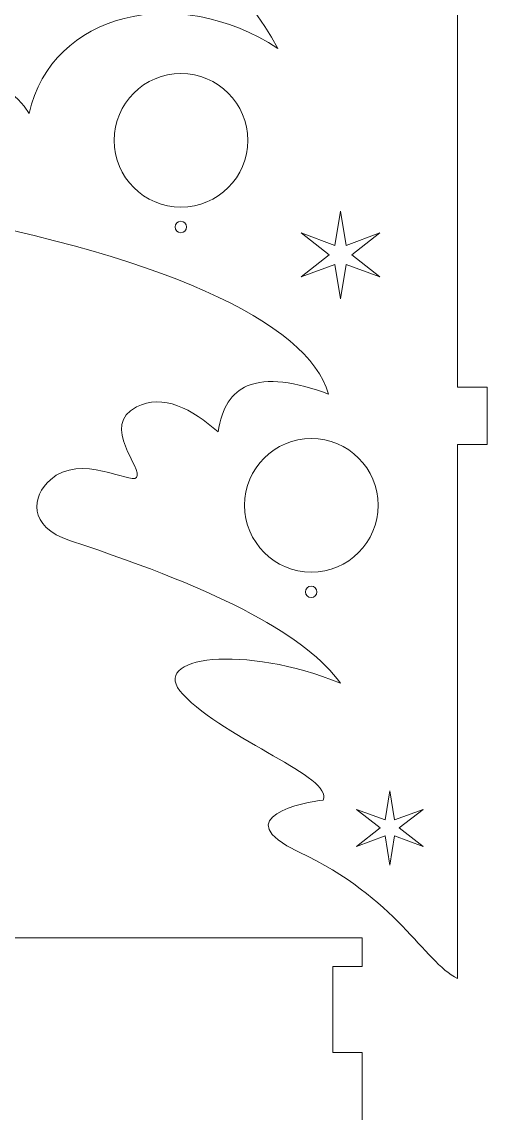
# Model space of a CAD drawing. Header units: centimetres. Extents: x -18 to 18, y -104 to 31.
# Drawn here: x 4.58 to 9.46, y -5.96 to 5.48 of the extents above; entities that cross this region are included whole.
import ezdxf

# ---------------------------------------------------------------- set-up
doc = ezdxf.new("R2010")
doc.units = ezdxf.units.CM
doc.header["$MEASUREMENT"] = 0
doc.layers.add('layer 1', color=7, linetype='Continuous')

msp = doc.modelspace()

# ---------------------------------------------------------------- linework, layer by layer
at = {"layer": 'layer 1', "lineweight": 9}
for points, knots in [([(9.15423, 17.16853), (9.15423, 17.16853), (8.51263, 17.16853), (8.51263, 17.16853), (8.51263, 17.16853), (8.51263, 17.16853), (8.51263, 16.47763), (8.51263, 16.47763), (8.51263, 16.47763), (8.51263, 16.47763), (8.3605, 16.47763), (8.3605, 16.47763), (8.3605, 16.47763), (8.3605, 16.47763), (8.51263, 15.26695), (8.51263, 15.26695), (8.51263, 15.26695), (7.79747, 16.05251), (7.14617, 16.08456), (6.5486, 15.48251), (6.5486, 15.48251), (5.50005, 16.25546), (4.62264, 16.25339), (3.97391, 15.2154), (3.97391, 15.2154), (2.78495, 15.69345), (2.18001, 15.48502), (1.91777, 15.21274), (1.91777, 15.21274), (1.35564, 14.6291), (2.1907, 14.42922), (2.01539, 14.11485), (2.01539, 14.11485), (1.74664, 13.63292), (0.89342, 14.02936), (0.63875, 13.48774), (0.63875, 13.48774), (0.3664, 12.9085), (0.63289, 12.35017), (1.88579, 12.24027), (1.88579, 12.24027), (4.29582, 12.02886), (6.07362, 11.57693), (7.12853, 10.06296), (7.12853, 10.06296), (6.09192, 10.62201), (5.27501, 10.66846), (4.87349, 9.74569), (4.87349, 9.74569), (4.06236, 9.96316), (3.57982, 10.16127), (3.16662, 9.79979), (3.16662, 9.79979), (2.42284, 9.14911), (3.25628, 9.07231), (3.18018, 8.74959), (3.18018, 8.74959), (3.11635, 8.47888), (1.95373, 8.7493), (1.9697, 7.72648), (1.9697, 7.72648), (1.97403, 7.44866), (2.02575, 6.76011), (2.8765, 6.88814), (2.8765, 6.88814), (5.2594, 7.24674), (6.571, 6.46504), (7.26994, 5.20088), (7.26994, 5.20088), (6.21952, 5.89117), (4.89532, 5.57806), (4.66218, 4.51917), (4.66218, 4.51917), (4.40765, 4.94782), (3.69001, 5.09541), (3.36181, 4.82725), (3.36181, 4.82725), (2.45462, 4.086), (2.93413, 3.59432), (3.26549, 3.5369), (3.26549, 3.5369), (6.088, 3.0478), (7.57635, 2.33676), (7.8013, 1.57875), (7.8013, 1.57875), (7.45395, 1.70525), (7.15712, 1.75314), (6.94899, 1.6631), (6.94899, 1.6631), (6.78838, 1.59362), (6.68056, 1.44199), (6.64307, 1.18096), (6.64307, 1.18096), (6.36823, 1.42408), (6.06646, 1.5861), (5.7864, 1.4441), (5.7864, 1.4441), (5.40095, 1.24867), (5.8647, 0.79054), (5.7864, 0.70288), (5.7864, 0.70288), (5.72394, 0.63295), (5.20201, 0.96312), (4.88414, 0.68087), (4.88414, 0.68087), (4.68948, 0.50801), (4.63813, 0.19139), (5.09434, 0.04099), (5.09434, 0.04099), (6.72913, -0.49794), (7.57229, -0.96045), (7.92529, -1.45237), (7.92529, -1.45237), (6.93332, -1.0408), (5.89234, -1.16621), (6.27233, -1.56702), (6.27233, -1.56702), (6.73071, -2.0505), (7.85496, -2.43256), (7.74449, -2.67792), (7.74449, -2.67792), (7.56041, -2.69329), (6.71321, -2.85841), (7.49212, -3.22233), (7.49212, -3.22233), (8.51644, -3.70093), (8.79515, -4.36678), (9.15391, -4.54674)], [0, 0, 0, 0, 0.03030303, 0.03030303, 0.03030303, 0.03030303, 0.06060606, 0.06060606, 0.06060606, 0.06060606, 0.09090909, 0.09090909, 0.09090909, 0.09090909, 0.12121212, 0.12121212, 0.12121212, 0.12121212, 0.15151515, 0.15151515, 0.15151515, 0.15151515, 0.18181818, 0.18181818, 0.18181818, 0.18181818, 0.21212121, 0.21212121, 0.21212121, 0.21212121, 0.24242424, 0.24242424, 0.24242424, 0.24242424, 0.27272727, 0.27272727, 0.27272727, 0.27272727, 0.3030303, 0.3030303, 0.3030303, 0.3030303, 0.33333333, 0.33333333, 0.33333333, 0.33333333, 0.36363636, 0.36363636, 0.36363636, 0.36363636, 0.39393939, 0.39393939, 0.39393939, 0.39393939, 0.42424242, 0.42424242, 0.42424242, 0.42424242, 0.45454545, 0.45454545, 0.45454545, 0.45454545, 0.48484848, 0.48484848, 0.48484848, 0.48484848, 0.51515152, 0.51515152, 0.51515152, 0.51515152, 0.54545455, 0.54545455, 0.54545455, 0.54545455, 0.57575758, 0.57575758, 0.57575758, 0.57575758, 0.60606061, 0.60606061, 0.60606061, 0.60606061, 0.63636364, 0.63636364, 0.63636364, 0.63636364, 0.66666667, 0.66666667, 0.66666667, 0.66666667, 0.6969697, 0.6969697, 0.6969697, 0.6969697, 0.72727273, 0.72727273, 0.72727273, 0.72727273, 0.75757576, 0.75757576, 0.75757576, 0.75757576, 0.78787879, 0.78787879, 0.78787879, 0.78787879, 0.81818182, 0.81818182, 0.81818182, 0.81818182, 0.84848485, 0.84848485, 0.84848485, 0.84848485, 0.87878788, 0.87878788, 0.87878788, 0.87878788, 0.90909091, 0.90909091, 0.90909091, 0.90909091, 0.93939394, 0.93939394, 0.93939394, 0.93939394, 1, 1, 1, 1]), ([(9.15423, 17.16853), (9.15423, 17.16853), (9.15423, 15.65106), (9.15423, 15.65106), (9.15423, 15.65106), (9.15423, 15.65106), (9.46423, 15.65106), (9.46423, 15.65106), (9.46423, 15.65106), (9.46423, 15.65106), (9.46423, 15.05106), (9.46423, 15.05106), (9.46423, 15.05106), (9.46423, 15.05106), (9.15423, 15.05106), (9.15423, 15.05106), (9.15423, 15.05106), (9.15423, 15.05106), (9.15423, 8.65106), (9.15423, 8.65106), (9.15423, 8.65106), (9.15423, 8.65106), (9.46423, 8.65106), (9.46423, 8.65106), (9.46423, 8.65106), (9.46423, 8.65106), (9.46423, 8.05106), (9.46423, 8.05106), (9.46423, 8.05106), (9.46423, 8.05106), (9.15423, 8.05106), (9.15423, 8.05106), (9.15423, 8.05106), (9.15423, 8.05106), (9.15423, 1.65106), (9.15423, 1.65106), (9.15423, 1.65106), (9.15423, 1.65106), (9.46423, 1.65106), (9.46423, 1.65106), (9.46423, 1.65106), (9.46423, 1.65106), (9.46423, 1.05106), (9.46423, 1.05106), (9.46423, 1.05106), (9.46423, 1.05106), (9.15423, 1.05106), (9.15423, 1.05106), (9.15423, 1.05106), (9.15423, 1.05106), (9.15423, -4.47491), (9.15423, -4.47491), (9.15423, -4.47491), (9.15423, -4.47491), (9.15391, -4.54674), (9.15391, -4.54674)], [0, 0, 0, 0, 0.06666667, 0.06666667, 0.06666667, 0.06666667, 0.13333333, 0.13333333, 0.13333333, 0.13333333, 0.2, 0.2, 0.2, 0.2, 0.26666667, 0.26666667, 0.26666667, 0.26666667, 0.33333333, 0.33333333, 0.33333333, 0.33333333, 0.4, 0.4, 0.4, 0.4, 0.46666667, 0.46666667, 0.46666667, 0.46666667, 0.53333333, 0.53333333, 0.53333333, 0.53333333, 0.6, 0.6, 0.6, 0.6, 0.66666667, 0.66666667, 0.66666667, 0.66666667, 0.73333333, 0.73333333, 0.73333333, 0.73333333, 0.8, 0.8, 0.8, 0.8, 0.86666667, 0.86666667, 0.86666667, 0.86666667, 1, 1, 1, 1]), ([(6.25369, 3.53755), (5.86709, 3.53755), (5.55369, 3.85095), (5.55369, 4.23755), (5.55369, 4.23755), (5.55369, 4.62415), (5.86709, 4.93755), (6.25369, 4.93755), (6.25369, 4.93755), (6.64029, 4.93755), (6.95369, 4.62415), (6.95369, 4.23755), (6.95369, 4.23755), (6.95369, 3.85095), (6.64029, 3.53755), (6.25369, 3.53755)], [0, 0, 0, 0, 0.2, 0.2, 0.2, 0.2, 0.4, 0.4, 0.4, 0.4, 0.6, 0.6, 0.6, 0.6, 1, 1, 1, 1]), ([(7.9267, 2.57606), (7.9267, 2.57606), (7.86781, 2.93785), (7.86781, 2.93785), (7.86781, 2.93785), (7.86781, 2.93785), (7.51426, 2.80626), (7.51426, 2.80626), (7.51426, 2.80626), (7.51426, 2.80626), (7.80892, 3.03645), (7.80892, 3.03645), (7.80892, 3.03645), (7.80892, 3.03645), (7.51426, 3.26664), (7.51426, 3.26664), (7.51426, 3.26664), (7.51426, 3.26664), (7.86781, 3.13505), (7.86781, 3.13505), (7.86781, 3.13505), (7.86781, 3.13505), (7.9267, 3.49684), (7.9267, 3.49684), (7.9267, 3.49684), (7.9267, 3.49684), (7.98559, 3.13505), (7.98559, 3.13505), (7.98559, 3.13505), (7.98559, 3.13505), (8.33914, 3.26664), (8.33914, 3.26664), (8.33914, 3.26664), (8.33914, 3.26664), (8.04448, 3.03645), (8.04448, 3.03645), (8.04448, 3.03645), (8.04448, 3.03645), (8.33914, 2.80626), (8.33914, 2.80626), (8.33914, 2.80626), (8.33914, 2.80626), (7.98559, 2.93785), (7.98559, 2.93785), (7.98559, 2.93785), (7.98559, 2.93785), (7.9267, 2.57606), (7.9267, 2.57606)], [0, 0, 0, 0, 0.07692308, 0.07692308, 0.07692308, 0.07692308, 0.15384615, 0.15384615, 0.15384615, 0.15384615, 0.23076923, 0.23076923, 0.23076923, 0.23076923, 0.30769231, 0.30769231, 0.30769231, 0.30769231, 0.38461538, 0.38461538, 0.38461538, 0.38461538, 0.46153846, 0.46153846, 0.46153846, 0.46153846, 0.53846154, 0.53846154, 0.53846154, 0.53846154, 0.61538462, 0.61538462, 0.61538462, 0.61538462, 0.69230769, 0.69230769, 0.69230769, 0.69230769, 0.76923077, 0.76923077, 0.76923077, 0.76923077, 0.84615385, 0.84615385, 0.84615385, 0.84615385, 1, 1, 1, 1]), ([(6.25199, 3.26989), (6.21886, 3.26989), (6.19199, 3.29676), (6.19199, 3.32989), (6.19199, 3.32989), (6.19199, 3.36302), (6.21886, 3.38989), (6.25199, 3.38989), (6.25199, 3.38989), (6.28512, 3.38989), (6.31199, 3.36302), (6.31199, 3.32989), (6.31199, 3.32989), (6.31199, 3.29676), (6.28512, 3.26989), (6.25199, 3.26989)], [0, 0, 0, 0, 0.2, 0.2, 0.2, 0.2, 0.4, 0.4, 0.4, 0.4, 0.6, 0.6, 0.6, 0.6, 1, 1, 1, 1]), ([(7.6207, -0.28723), (7.2341, -0.28723), (6.9207, 0.02617), (6.9207, 0.41277), (6.9207, 0.41277), (6.9207, 0.79937), (7.2341, 1.11277), (7.6207, 1.11277), (7.6207, 1.11277), (8.0073, 1.11277), (8.3207, 0.79937), (8.3207, 0.41277), (8.3207, 0.41277), (8.3207, 0.02617), (8.0073, -0.28723), (7.6207, -0.28723)], [0, 0, 0, 0, 0.2, 0.2, 0.2, 0.2, 0.4, 0.4, 0.4, 0.4, 0.6, 0.6, 0.6, 0.6, 1, 1, 1, 1]), ([(7.619, -0.55489), (7.58587, -0.55489), (7.559, -0.52802), (7.559, -0.49489), (7.559, -0.49489), (7.559, -0.46176), (7.58587, -0.43489), (7.619, -0.43489), (7.619, -0.43489), (7.65213, -0.43489), (7.679, -0.46176), (7.679, -0.49489), (7.679, -0.49489), (7.679, -0.52802), (7.65213, -0.55489), (7.619, -0.55489)], [0, 0, 0, 0, 0.2, 0.2, 0.2, 0.2, 0.4, 0.4, 0.4, 0.4, 0.6, 0.6, 0.6, 0.6, 1, 1, 1, 1]), ([(8.4428, -3.35864), (8.4428, -3.35864), (8.39296, -3.05243), (8.39296, -3.05243), (8.39296, -3.05243), (8.39296, -3.05243), (8.09372, -3.1638), (8.09372, -3.1638), (8.09372, -3.1638), (8.09372, -3.1638), (8.34311, -2.96897), (8.34311, -2.96897), (8.34311, -2.96897), (8.34311, -2.96897), (8.09372, -2.77415), (8.09372, -2.77415), (8.09372, -2.77415), (8.09372, -2.77415), (8.39296, -2.88552), (8.39296, -2.88552), (8.39296, -2.88552), (8.39296, -2.88552), (8.4428, -2.57931), (8.4428, -2.57931), (8.4428, -2.57931), (8.4428, -2.57931), (8.49264, -2.88552), (8.49264, -2.88552), (8.49264, -2.88552), (8.49264, -2.88552), (8.79188, -2.77415), (8.79188, -2.77415), (8.79188, -2.77415), (8.79188, -2.77415), (8.54249, -2.96897), (8.54249, -2.96897), (8.54249, -2.96897), (8.54249, -2.96897), (8.79188, -3.1638), (8.79188, -3.1638), (8.79188, -3.1638), (8.79188, -3.1638), (8.49264, -3.05243), (8.49264, -3.05243), (8.49264, -3.05243), (8.49264, -3.05243), (8.4428, -3.35864), (8.4428, -3.35864)], [0, 0, 0, 0, 0.07692308, 0.07692308, 0.07692308, 0.07692308, 0.15384615, 0.15384615, 0.15384615, 0.15384615, 0.23076923, 0.23076923, 0.23076923, 0.23076923, 0.30769231, 0.30769231, 0.30769231, 0.30769231, 0.38461538, 0.38461538, 0.38461538, 0.38461538, 0.46153846, 0.46153846, 0.46153846, 0.46153846, 0.53846154, 0.53846154, 0.53846154, 0.53846154, 0.61538462, 0.61538462, 0.61538462, 0.61538462, 0.69230769, 0.69230769, 0.69230769, 0.69230769, 0.76923077, 0.76923077, 0.76923077, 0.76923077, 0.84615385, 0.84615385, 0.84615385, 0.84615385, 1, 1, 1, 1]), ([(0.13468, -9.23099), (0.13468, -9.23099), (0.44468, -9.23099), (0.44468, -9.23099), (0.44468, -9.23099), (0.44468, -9.23099), (0.44468, -9.53099), (0.44468, -9.53099), (0.44468, -9.53099), (0.44468, -9.53099), (7.84468, -9.53099), (7.84468, -9.53099), (7.84468, -9.53099), (7.84468, -9.53099), (7.84468, -9.23099), (7.84468, -9.23099), (7.84468, -9.23099), (7.84468, -9.23099), (8.15468, -9.23099), (8.15468, -9.23099), (8.15468, -9.23099), (8.15468, -9.23099), (8.15468, -7.72099), (8.15468, -7.72099), (8.15468, -7.72099), (8.15468, -7.72099), (7.84468, -7.72099), (7.84468, -7.72099), (7.84468, -7.72099), (7.84468, -7.72099), (7.84468, -6.82099), (7.84468, -6.82099), (7.84468, -6.82099), (7.84468, -6.82099), (8.15468, -6.82099), (8.15468, -6.82099), (8.15468, -6.82099), (8.15468, -6.82099), (8.15468, -5.32099), (8.15468, -5.32099), (8.15468, -5.32099), (8.15468, -5.32099), (7.84468, -5.32099), (7.84468, -5.32099), (7.84468, -5.32099), (7.84468, -5.32099), (7.84468, -4.42099), (7.84468, -4.42099), (7.84468, -4.42099), (7.84468, -4.42099), (8.15468, -4.42099), (8.15468, -4.42099), (8.15468, -4.42099), (8.15468, -4.42099), (8.15468, -4.12099), (8.15468, -4.12099), (8.15468, -4.12099), (8.15468, -4.12099), (0.13468, -4.12099), (0.13468, -4.12099), (0.13468, -4.12099), (0.13468, -4.12099), (0.13468, -4.42099), (0.13468, -4.42099), (0.13468, -4.42099), (0.13468, -4.42099), (0.44468, -4.42099), (0.44468, -4.42099), (0.44468, -4.42099), (0.44468, -4.42099), (0.44468, -5.32099), (0.44468, -5.32099), (0.44468, -5.32099), (0.44468, -5.32099), (0.13468, -5.32099), (0.13468, -5.32099), (0.13468, -5.32099), (0.13468, -5.32099), (0.13468, -6.82099), (0.13468, -6.82099), (0.13468, -6.82099), (0.13468, -6.82099), (0.44468, -6.82099), (0.44468, -6.82099), (0.44468, -6.82099), (0.44468, -6.82099), (0.44468, -7.72099), (0.44468, -7.72099), (0.44468, -7.72099), (0.44468, -7.72099), (0.13468, -7.72099), (0.13468, -7.72099), (0.13468, -7.72099), (0.13468, -7.72099), (0.13468, -9.23099), (0.13468, -9.23099)], [0, 0, 0, 0, 0.04, 0.04, 0.04, 0.04, 0.08, 0.08, 0.08, 0.08, 0.12, 0.12, 0.12, 0.12, 0.16, 0.16, 0.16, 0.16, 0.2, 0.2, 0.2, 0.2, 0.24, 0.24, 0.24, 0.24, 0.28, 0.28, 0.28, 0.28, 0.32, 0.32, 0.32, 0.32, 0.36, 0.36, 0.36, 0.36, 0.4, 0.4, 0.4, 0.4, 0.44, 0.44, 0.44, 0.44, 0.48, 0.48, 0.48, 0.48, 0.52, 0.52, 0.52, 0.52, 0.56, 0.56, 0.56, 0.56, 0.6, 0.6, 0.6, 0.6, 0.64, 0.64, 0.64, 0.64, 0.68, 0.68, 0.68, 0.68, 0.72, 0.72, 0.72, 0.72, 0.76, 0.76, 0.76, 0.76, 0.8, 0.8, 0.8, 0.8, 0.84, 0.84, 0.84, 0.84, 0.88, 0.88, 0.88, 0.88, 0.92, 0.92, 0.92, 0.92, 1, 1, 1, 1])]:
    msp.add_open_spline(points, degree=3, knots=knots, dxfattribs=at)

doc.saveas('drawing.dxf')
